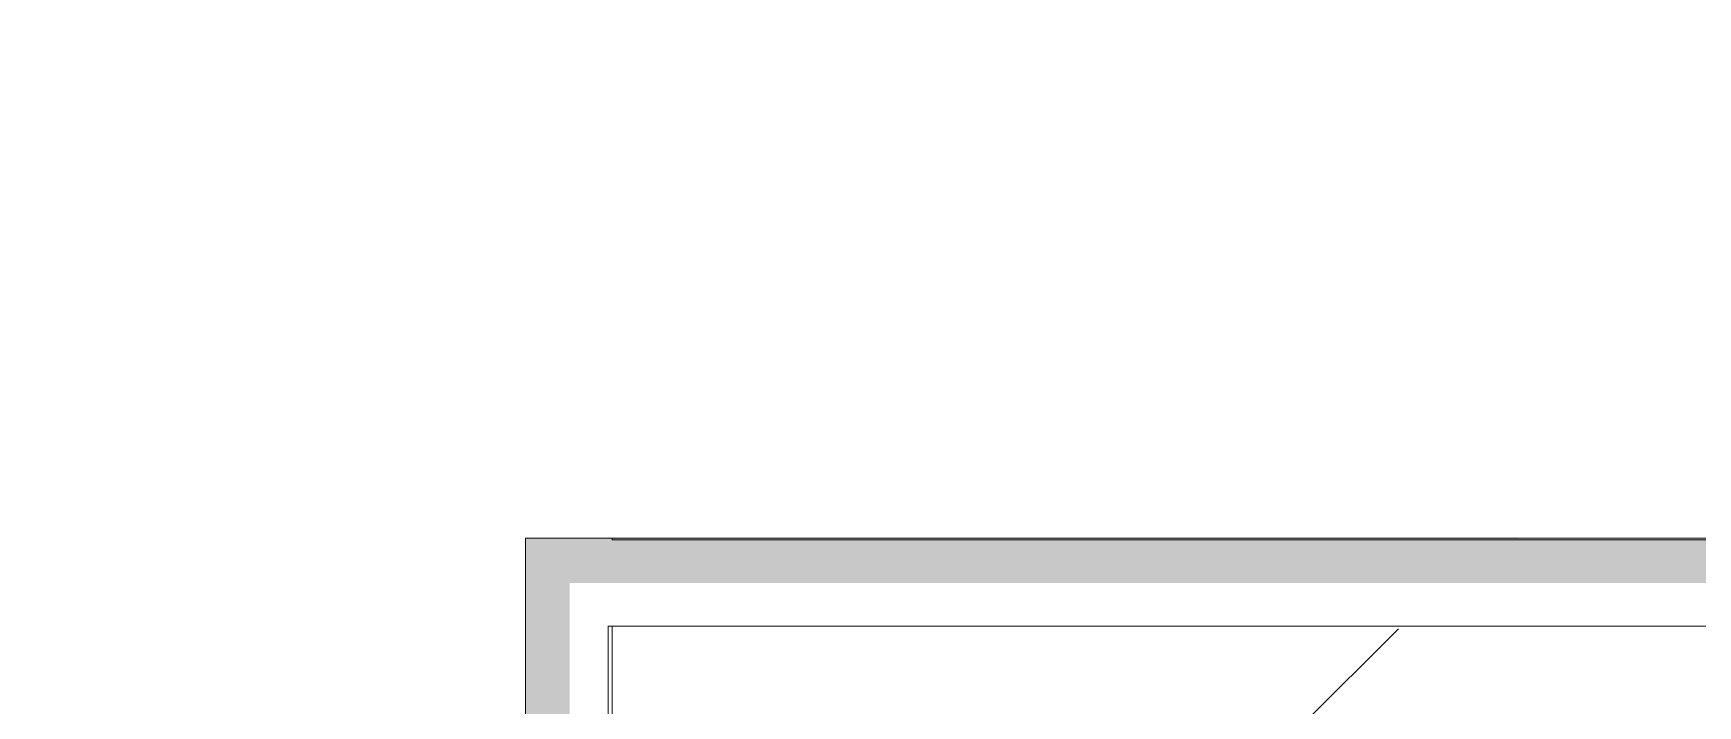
# Model space of a CAD drawing. Header units: millimetres. Extents: x -164500 to 426394, y -23753 to 102118.
# Drawn here: x 220259.1 to 220470.6, y 75044.8 to 75130.3 of the extents above; entities that cross this region are included whole.
import ezdxf

# ---------------------------------------------------------------- set-up
doc = ezdxf.new("R2010")
doc.units = ezdxf.units.MM
doc.layers.add('A-AREA-PATT-2', color=7, linetype='Continuous', lineweight=5, true_color=0xcde0ef, transparency=1)
doc.layers.add('A-FLOR', color=7, linetype='Continuous', lineweight=9)
doc.layers.add('I-WALL', color=7, linetype='Continuous', lineweight=5)
doc.layers.add('A-WALL-1', color=9, linetype='Continuous', lineweight=5, true_color=0x808080)
doc.layers.add('A-WALL-FNSH-1', color=9, linetype='Continuous', lineweight=5, true_color=0x808080)

# ---------------------------------------------------------------- blocks, each defined once
blk = doc.blocks.new('2floor')
at = {"layer": 'A-AREA-PATT-2'}
h = blk.add_hatch(color=256, dxfattribs=at)
h.paths.add_polyline_path([(217942.62, 145.5), (220327.12, 145.5), (220327.24, 521), (220599.62, 521), (220599.62, 526.5), (220321.62, 526.73), (220321.62, 151), (217948.12, 151), (217948.12, 3729), (219223.12, 3729), (219223.12, 7649), (219407.12, 7649), (219407.12, 7654.5), (219217.62, 7654.5), (219217.62, 3734.5), (217942.62, 3734.5), (217942.62, 386.67)])
h.paths.add_polyline_path([(220606.62, 521), (220606.62, 7654.5), (220507.12, 7654.5), (220507.12, 7649), (220601.12, 7649), (220601.12, 521)])
h.paths.add_polyline_path([(218014.42, 1222.1), (218026.72, 1231.04), (218026.72, 1237.5), (218018.24, 1236.69), (218015.6, 1234.07), (218006.82, 1230.43), (217984.81, 1237.5), (217986.91, 1231.04), (217999.21, 1222.1), (218006.82, 1222.1)])
h.paths.add_polyline_path([(217984.81, 1253.5), (217995.4, 1254.31), (217998.03, 1256.93), (218006.82, 1260.57), (218028.82, 1253.5), (218026.72, 1259.96), (218014.42, 1268.9), (217996.16, 1266.69), (217986.91, 1259.96)])
h.paths.add_polyline_path([(217999.21, 2316.6), (218017.47, 2318.81), (218026.72, 2325.54), (218026.72, 2332), (218018.57, 2332), (218015.6, 2328.57), (218006.82, 2324.93), (217984.81, 2332), (217986.91, 2325.54), (217996.16, 2318.81)])
h.paths.add_polyline_path([(217984.81, 2348), (217995.4, 2348.81), (217998.03, 2351.43), (218006.82, 2355.07), (218028.82, 2348), (218026.72, 2354.46), (218014.42, 2363.4), (217996.16, 2361.19), (217986.91, 2354.46)])
h.paths.add_polyline_path([(219242.12, 4265), (219442.12, 4265), (219442.12, 4465), (219242.12, 4465)])
at = {"layer": 'I-WALL'}
h = blk.add_hatch(dxfattribs=at)
h.set_pattern_fill('FP_192', color=256, style=0, pattern_type=2)
h.set_pattern_definition([(45, (148772.12, 0), (-212.132, 212.132), []), (135, (148772.12, 0), (-212.132, -212.132), [])])
h.paths.add_polyline_path([(220434.91, 503), (220612.12, 503), (220612.11, 515.5), (220332.62, 515), (220332.62, 503), (220411.21, 503)])
at = {"layer": 'A-FLOR'}
for p, q in [((220601.12, 526.73), (220321.62, 526.73)), ((220321.62, 526.73), (220321.62, 436.42))]:
    blk.add_line(p, q, dxfattribs=at)
at = {"layer": 'A-WALL-1'}
for p, q in [((220332.12, 515.5), (220332.12, 120)), ((220632.12, 515.5), (220332.12, 515.5))]:
    blk.add_line(p, q, dxfattribs=at)
at = {"layer": 'A-WALL-FNSH-1'}
for p, q in [((220332.62, 526.5), (220332.62, 526.73)), ((220599.62, 526.5), (220332.62, 526.5)), ((220332.62, 140), (220332.62, 515.5))]:
    blk.add_line(p, q, dxfattribs=at)

msp = doc.modelspace()

# ---------------------------------------------------------------- block references
msp.add_blockref('2floor', (0, 74539.358))

doc.saveas('drawing.dxf')
